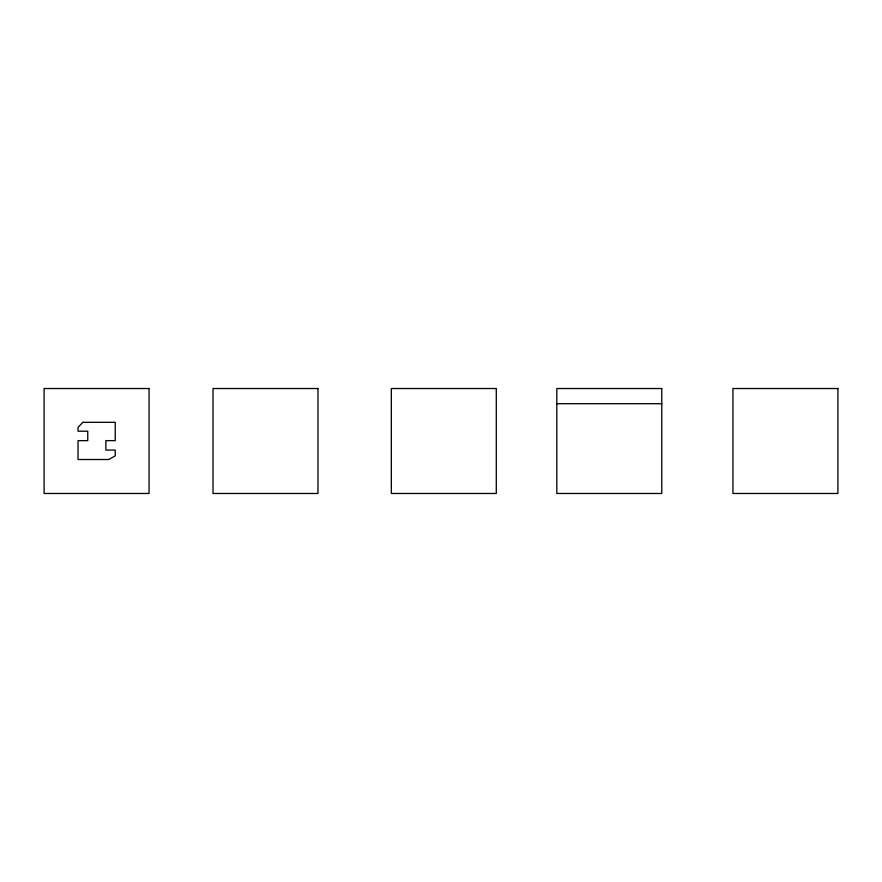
<?xml version="1.0" encoding="UTF-8"?>
<svg xmlns="http://www.w3.org/2000/svg" width="882" height="882" viewBox="0 0 882 882"><rect width="100%" height="100%" fill="white"/><g stroke="black" fill="none" stroke-linecap="round" stroke-linejoin="round"><path stroke-width="1.32" d="M556.818 403.702L661.776 403.702M82.809 422.324L78.035 427.461L78.035 431.199L87.759 431.199L87.759 440.636L78.035 440.636L78.035 459.511L108.784 459.511L115.233 455.873L115.233 450.074L105.884 450.074L105.884 440.636L115.233 440.636L115.233 422.324L82.809 422.324M149.058 388.521L44.1 388.521L44.1 493.479L149.058 493.479L149.058 388.521M317.972 388.521L213.014 388.521L213.014 493.479L317.972 493.479L317.972 388.521M496.29 388.521L391.332 388.521L391.332 493.479L496.29 493.479L496.29 388.521M661.776 388.521L556.818 388.521L556.818 493.479L661.776 493.479L661.776 388.521M837.9 388.521L732.942 388.521L732.942 493.479L837.9 493.479L837.9 388.521"/></g></svg>
